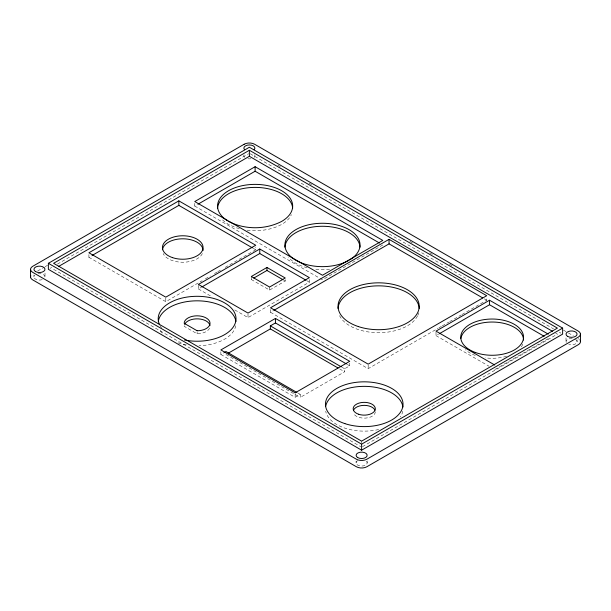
<?xml version="1.0" encoding="UTF-8"?>
<svg xmlns="http://www.w3.org/2000/svg" width="611" height="611" viewBox="0 0 611 611"><rect width="100%" height="100%" fill="white"/><g stroke="black" fill="none" stroke-linecap="round" stroke-linejoin="round"><path stroke-width="0.46" stroke-dasharray="3.06 2.29" d="M37.668 270.986L44.275 267.175M45.099 266.702L47.582 265.266M50.026 268.382L51.668 267.427M57.434 264.097L248.555 153.758M88.908 254.588L88.908 257.3L91.383 255.872M194.772 203.348L194.772 206.067L197.254 204.632M88.908 257.3L165.795 301.689L202.096 280.732M205.395 278.822L210.344 275.966M214.469 273.583L216.951 272.155M217.776 271.681L221.9 269.298M225.199 267.389L255.726 249.769L255.726 247.05M198.407 285.345L198.407 288.957L200.866 287.544M251.312 276.5L251.312 279.51L252.962 278.563M251.312 279.51L269.581 290.065L285.245 281.022L285.245 278.005M234.784 309.96L248.005 317.59L309.365 282.167L309.365 278.555M382.807 244.95L322.471 279.785L319.996 278.364M270.528 309.578L270.528 312.297L273.002 310.869M220.869 351.745L220.869 354.456L224.512 352.356M220.869 354.456L295.144 397.341L300.238 394.393L300.238 397.41L344.619 371.794L344.619 368.777L349.713 365.836L349.713 363.117M270.528 312.297L368.173 368.67L438.133 328.275M438.958 327.802L441.425 326.373M442.249 325.9L448.833 322.096M449.658 321.623L461.183 314.971M462.008 314.497L486.7 300.238L486.7 297.526M436.017 332.025L436.017 335.645L438.492 334.217M494.757 369.556L548.266 338.654M362.453 446.694L557.408 334.133L555.75 333.178M247.157 230.164C258.881 231.592 271.177 230.057 281.679 224.413A37.561 21.691 0 0 0 291.401 214.69M239.352 228.583L235.961 227.697L228.552 224.413A37.561 21.691 0 0 1 221.274 218.494M277.715 165.123L281.022 167.032M309.097 183.239L311.572 184.667M409.836 241.398L413.143 243.308M429.655 252.847L432.955 254.749M449.475 264.288L452.774 266.19M563.426 330.077L567.55 332.46M568.375 332.934L573.332 335.798M250.205 153.758L553.535 328.886M559.317 332.224L560.974 333.178M484.233 298.817L486.7 300.238M436.017 335.645L489.044 366.256M194.772 206.067L319.171 277.883M253.244 248.333L255.726 249.769M306.882 280.739L309.365 282.167M283.657 280.105L285.245 281.022M347.239 364.4L349.713 365.836M342.137 367.348L344.619 368.777M339.663 368.929L344.619 371.794M198.407 288.957L210.81 296.114M209.588 328.237A12.923 7.462 0 0 1 197.109 333.759L184.186 326.32L184.186 324.059M297.763 392.965L300.238 394.393M225.971 354.533L300.238 397.41M53.592 269.329L360.796 446.694M577.074 339.785L577.074 341.671M566 337.906L566 341.671M368.173 365.05L368.173 368.67M367.158 460.977L367.158 462.863M361.62 441.142L361.62 442.86M356.083 460.977L356.083 462.863M295.144 393.721L295.144 397.341M269.581 287.048L269.581 290.065M248.005 313.978L248.005 317.59M197.109 332.254L197.109 333.759M165.795 298.076L165.795 301.689M45 273.094L45 276.867M33.926 274.981L33.926 276.867M418.749 312.779A40.593 23.439 0 0 1 417.825 315.345M417.458 316.078A40.593 23.439 0 0 1 377.957 332.712A40.593 23.439 0 0 1 339.403 315.345M202.371 253.557A20.3 11.724 0 0 1 182.758 262.241A20.3 11.724 0 0 1 163.145 253.557M375.322 411.753A11.074 6.393 0 0 1 365.691 418.092A11.074 6.393 0 0 1 353.548 413.41M578.289 338.654A7.385 4.262 0 0 1 579.457 339.54M254.726 154.843A5.537 3.2 0 0 1 254.168 157.271M250.808 158.761A5.537 3.2 0 0 1 247.944 158.761M244.583 157.271A5.537 3.2 0 0 1 244.026 154.843M366.417 461.267A5.537 3.2 0 0 1 364.798 465.483A5.537 3.2 0 0 1 357.382 464.918A5.537 3.2 0 0 1 357.71 460.602M42.228 279.632A5.537 3.2 0 0 1 35.545 279.128A5.537 3.2 0 0 1 34.667 275.263M38.027 273.774A5.537 3.2 0 0 1 44.809 277.692M522.779 344.123A31.398 18.124 0 0 1 520.572 347.858M506.588 356.259A31.398 18.124 0 0 1 485.279 357.847M475.221 355.434A31.398 18.124 0 0 1 465.422 349.675M161.48 327.794A38.905 22.462 0 0 1 159.945 325.426M235.777 325.755A38.905 22.462 0 0 1 199.018 345.719M186.225 344.856A38.905 22.462 0 0 1 177.717 342.763M162.091 333.079A38.905 22.462 0 0 1 159.547 329.146M402.779 411.249A38.776 22.386 0 0 1 400.342 416.916M378.652 429.525A38.776 22.386 0 0 1 325.709 411.249M575.455 339.411A5.537 3.2 0 0 1 575.929 343.619A5.537 3.2 0 0 1 568.772 344.436M566.191 342.496A5.537 3.2 0 0 1 572.973 338.586M329.589 269.26A37.561 21.691 0 0 1 314.474 269.153M307.18 267.778A37.561 21.691 0 0 1 288.629 257.384"/><path stroke-width="0.92" d="M48.376 263.303L249.38 147.251L562.624 328.107L562.624 334.133L361.62 450.185L48.376 269.329L48.376 263.303L361.62 444.151L562.624 328.107M249.38 150.268L53.592 263.303L361.62 441.142L557.408 328.107L249.38 150.268L249.38 156.294L552.451 331.277M58.549 266.465L249.38 156.294M178.847 200.859L88.908 252.778L165.795 297.167L255.726 245.248L178.847 200.859L178.847 205.38L92.208 255.398M255.115 166.704L194.772 201.546L322.471 275.263L382.807 240.429L255.115 166.704L255.115 171.225L379.515 243.048M198.079 204.158L255.115 171.225M259.767 249.013L198.407 284.436L248.005 313.069L309.365 277.646L259.767 249.013L259.767 253.534L201.683 287.071M266.969 267.458L251.312 276.5L269.581 287.048L285.245 278.005L266.969 267.458L266.969 270.467L282.862 279.639M253.786 278.081L266.969 270.467M389.054 239.344L270.528 307.776L368.173 364.148L486.7 295.716L389.054 239.344L389.054 243.865L273.82 310.396M275.439 318.43L220.869 349.935L295.144 392.82L349.713 361.315L275.439 318.43L275.439 322.952L346.414 363.927M224.512 352.356L225.971 351.516L296.938 392.491M338.013 367.975L270.345 328.909L270.345 325.892L275.439 322.952M228.43 353.105L270.345 328.909M548.266 334.133L489.533 300.222L436.017 331.124L494.757 365.034M439.317 333.743L489.533 304.744L544.187 336.302M228.552 221.403C244.851 229.851 265.38 229.851 281.679 221.403A37.561 21.691 0 0 0 281.961 190.899A37.561 21.691 0 0 0 229.133 190.403A37.561 21.691 0 0 0 227.704 220.892M389.054 243.865L482.598 297.87M178.847 205.38L252.419 247.86M259.767 253.534L306.058 280.258M270.345 325.892L341.312 366.867M580.45 334.133L580.45 341.671M489.533 300.222L489.533 304.744M361.62 444.151L361.62 450.185M30.55 269.329L30.55 276.867M30.802 275.76A7.385 4.262 0 0 0 32.711 279.876L356.404 466.758A7.385 4.262 0 0 0 366.844 466.758L578.289 344.688A7.385 4.262 0 0 0 580.198 340.564M184.621 324.372A12.923 7.462 0 0 1 198.224 318.873A12.923 7.462 0 0 1 209.978 325.648M162.495 249.754A20.3 11.724 0 0 1 183.422 238.802A20.3 11.724 0 0 1 203.066 250.518M338.051 308.41A40.593 23.439 0 0 1 378.614 285.849A40.593 23.439 0 0 1 419.177 308.41M353.548 410.103A11.074 6.393 0 0 1 364.248 405.36A11.074 6.393 0 0 1 374.94 410.103M244.583 149.733A5.537 3.2 0 0 1 249.38 144.937A5.537 3.2 0 0 1 254.168 149.733M460.87 338.555A31.398 18.124 0 0 1 493.436 322.05A31.398 18.124 0 0 1 523.535 340.044M349.034 260.286A37.561 21.691 0 0 1 286.292 250.793A37.561 21.691 0 0 1 331.399 223.886A37.561 21.691 0 0 1 349.882 259.782M159.547 324.624A38.905 22.462 0 0 1 194.558 296.35A38.905 22.462 0 0 1 235.67 321.737A38.905 22.462 0 0 1 184.461 340.006M158.302 321.661A38.905 22.462 0 0 1 197.032 300.826A38.905 22.462 0 0 1 235.899 321.569M325.709 406.239A38.776 22.386 0 0 1 364.973 386.358A38.776 22.386 0 0 1 402.916 407.071M284.932 247.157A37.561 21.691 0 0 1 322.471 226.276A37.561 21.691 0 0 1 360.009 247.157M217.577 208.275A37.561 21.691 0 0 1 255.115 187.394A37.561 21.691 0 0 1 292.654 208.275M244.156 144.242L32.711 266.312A7.385 4.262 0 0 0 32.711 272.346L356.404 459.228A7.385 4.262 0 0 0 366.844 459.228L578.289 337.15A7.385 4.262 0 0 0 578.289 331.124L254.596 144.242A7.385 4.262 0 0 0 244.156 144.242M197.109 330.75L184.186 323.303A12.923 7.462 0 0 1 197.086 315.826A12.923 7.462 0 0 1 210.024 323.28A12.923 7.462 0 0 1 197.109 330.75M172.608 257.659A20.3 11.724 0 0 0 203.066 247.508A20.3 11.724 0 0 0 172.608 237.351A20.3 11.724 0 0 0 172.608 257.659M358.321 326.564A40.593 23.439 0 0 0 419.207 306.264A40.593 23.439 0 0 0 358.321 285.971A40.593 23.439 0 0 0 358.321 326.564M358.703 414.281A11.074 6.393 0 0 0 375.322 408.744A11.074 6.393 0 0 0 358.703 403.207A11.074 6.393 0 0 0 358.703 414.281M567.619 336.394A5.537 3.2 0 0 0 576.883 334.965A5.537 3.2 0 0 0 570.101 331.047A5.537 3.2 0 0 0 567.619 336.394M357.71 457.586A5.537 3.2 0 0 0 366.974 456.157A5.537 3.2 0 0 0 360.192 452.239A5.537 3.2 0 0 0 357.71 457.586M35.545 271.59A5.537 3.2 0 0 0 44.809 270.154A5.537 3.2 0 0 0 38.027 266.243A5.537 3.2 0 0 0 35.545 271.59M475.221 352.417A31.398 18.124 0 0 0 523.505 337.975A31.398 18.124 0 0 0 477.703 321.058A31.398 18.124 0 0 0 475.221 352.417M344.856 423.606A38.776 22.386 0 0 0 403.023 404.222A38.776 22.386 0 0 0 344.856 384.831A38.776 22.386 0 0 0 344.856 423.606"/></g></svg>
